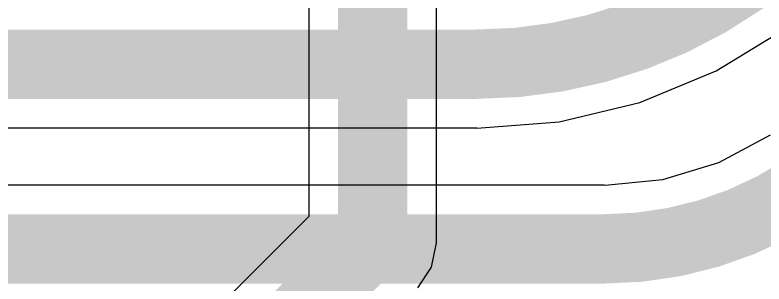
# Model space of a CAD drawing. Header units: inches. Extents: x -5 to 426, y -53 to 116.
# Drawn here: x 16.588 to 20.699, y -14.087 to -12.608 of the extents above; entities that cross this region are included whole.
import ezdxf

# ---------------------------------------------------------------- set-up
doc = ezdxf.new("R2010")
doc.units = ezdxf.units.IN
for name, color, linetype in [('Board Outline', 216, 'Continuous'), ('Bottom Layer', 5, 'Continuous'), ('Top Layer', 1, 'Continuous')]:
    doc.layers.add(name, color=color, linetype=linetype)

msp = doc.modelspace()

# ---------------------------------------------------------------- linework, layer by layer
at = {"layer": 'Board Outline'}
msp.add_lwpolyline([(49.77249634, 6.34813564, 0.254, 0.254, -1.14456695220957), (-0.2979293, -38.4413887, 0.254, 0.254, 0)], format="xyseb", dxfattribs=at)
at = {"layer": 'Bottom Layer'}
for p, q in [((20.43542522, -12.91561298), (20.82233326, -12.67851414)), ((20.01618806, -13.08926516), (20.43542522, -12.91561298)), ((19.57494688, -13.1951984), (20.01618806, -13.08926516)), ((19.1225678, -13.23080158), (19.57494688, -13.1951984)), ((12.87017492, -13.22860448), (19.1225678, -13.22860448)), ((19.1225678, -13.22860448), (19.1225678, -13.23080158)), ((20.73217088, -13.26960008), (20.448524, -13.42121268)), ((20.448524, -13.42121268), (20.1407522, -13.51457546)), ((20.1407522, -13.51457546), (19.8271257, -13.5454644)), ((19.82067664, -13.5441817), (13.8791696, -13.5441817)), ((19.8271257, -13.5454644), (19.82067664, -13.5441817))]:
    msp.add_line(p, q, dxfattribs=at)
for points in [[(20.91861958, -12.13503796, 0.3809999999999999, 0.3809999999999999, -0.198912367379658), (19.1225678, -12.87898618, 0.3809999999999999, 0.3809999999999999, 0)], [(12.87017492, -12.87898618, 0.3809999999999999, 0.3809999999999999, 0), (19.1225678, -12.87898618, 0.3809999999999999, 0.3809999999999999, 0)], [(21.21764108, -13.32037722, 0.3809999999999999, 0.3809999999999999, -0.1972529500999949), (19.82067664, -13.8938, 0.3809999999999999, 0.3809999999999999, 0)], [(13.589, -13.8938, 0.3809999999999999, 0.3809999999999999, 0), (19.82067664, -13.8938, 0.3809999999999999, 0.3809999999999999, 0)]]:
    msp.add_lwpolyline(points, format="xyseb", dxfattribs=at)
for points in [[(19.0273178, -12.87898618, 0.1905, 0.1905, 1), (19.2178178, -12.87898618, 0.1905, 0.1905, 1)], [(19.0273178, -12.87898618, 0.1905, 0.1905, 1), (19.2178178, -12.87898618, 0.1905, 0.1905, 1)], [(19.72542664, -13.8938, 0.1905, 0.1905, 1), (19.91592664, -13.8938, 0.1905, 0.1905, 1)], [(19.72542664, -13.8938, 0.1905, 0.1905, 1), (19.91592664, -13.8938, 0.1905, 0.1905, 1)]]:
    msp.add_lwpolyline(points, format="xyseb", close=True, dxfattribs=at)
at = {"layer": 'Top Layer'}
for p, q in [((18.20104818, -11.50838948), (18.20104818, -13.71491542)), ((18.90028478, -13.85973352), (18.90028478, -11.59819372)), ((18.20104818, -13.71491542), (16.0849818, -15.8309818)), ((18.87367066, -13.99352802), (18.90028478, -13.85973352)), ((18.79788468, -14.10695172), (18.87367066, -13.99352802))]:
    msp.add_line(p, q, dxfattribs=at)
for points in [[(18.55066648, -13.85973352, 0.3809999999999999, 0.3809999999999999, 0), (18.55066648, -10.60599098, 0.3809999999999999, 0.3809999999999999, 0)], [(16.3322, -16.0782, 0.3809999999999999, 0.3809999999999999, 0), (18.55066648, -13.85973352, 0.3809999999999999, 0.3809999999999999, 0)]]:
    msp.add_lwpolyline(points, format="xyseb", dxfattribs=at)
msp.add_lwpolyline([(18.45541648, -13.85973352, 0.1905, 0.1905, 1), (18.64591648, -13.85973352, 0.1905, 0.1905, 1)], format="xyseb", close=True, dxfattribs=at)
msp.add_lwpolyline([(18.45541648, -13.85973352, 0.1905, 0.1905, 1), (18.64591648, -13.85973352, 0.1905, 0.1905, 1)], format="xyseb", close=True, dxfattribs=at)

doc.saveas('drawing.dxf')
